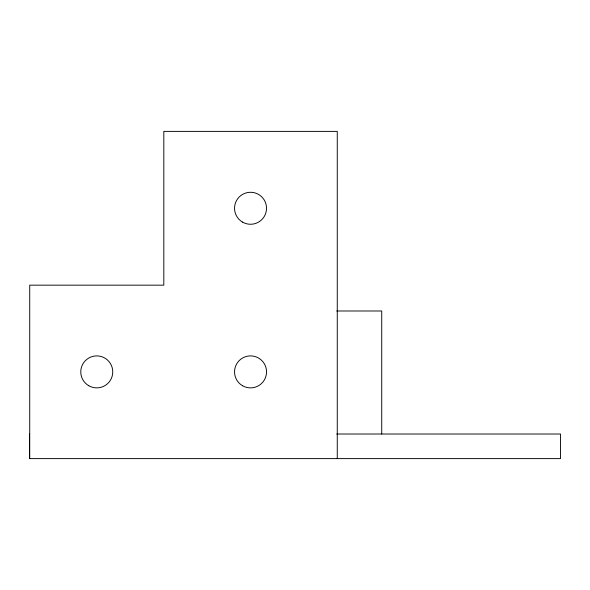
<?xml version="1.0" encoding="UTF-8"?>
<svg xmlns="http://www.w3.org/2000/svg" width="590" height="590" viewBox="0 0 590 590"><rect width="100%" height="100%" fill="white"/><g stroke="black" fill="none" stroke-linecap="round" stroke-linejoin="round"><path stroke-width="0.89" d="M336.743 310.989L381.73 310.989L381.73 434.011M336.743 434.011L560.5 434.011L560.5 458.614L29.5 458.614L29.5 434.011M337.266 458.614L337.266 131.386L163.814 131.386L163.814 285.162L29.721 285.162L29.721 458.614M242.542 222.12A15.989 15.989 0 0 0 266.533 208.27A15.989 15.989 0 0 0 242.542 194.42A15.989 15.989 0 0 0 242.542 222.12M242.542 385.735A15.989 15.989 0 0 0 266.533 371.884A15.989 15.989 0 0 0 242.542 358.034A15.989 15.989 0 0 0 242.542 385.735M88.773 385.735A15.989 15.989 0 0 0 112.756 371.884A15.989 15.989 0 0 0 88.773 358.034A15.989 15.989 0 0 0 88.773 385.735"/></g></svg>
